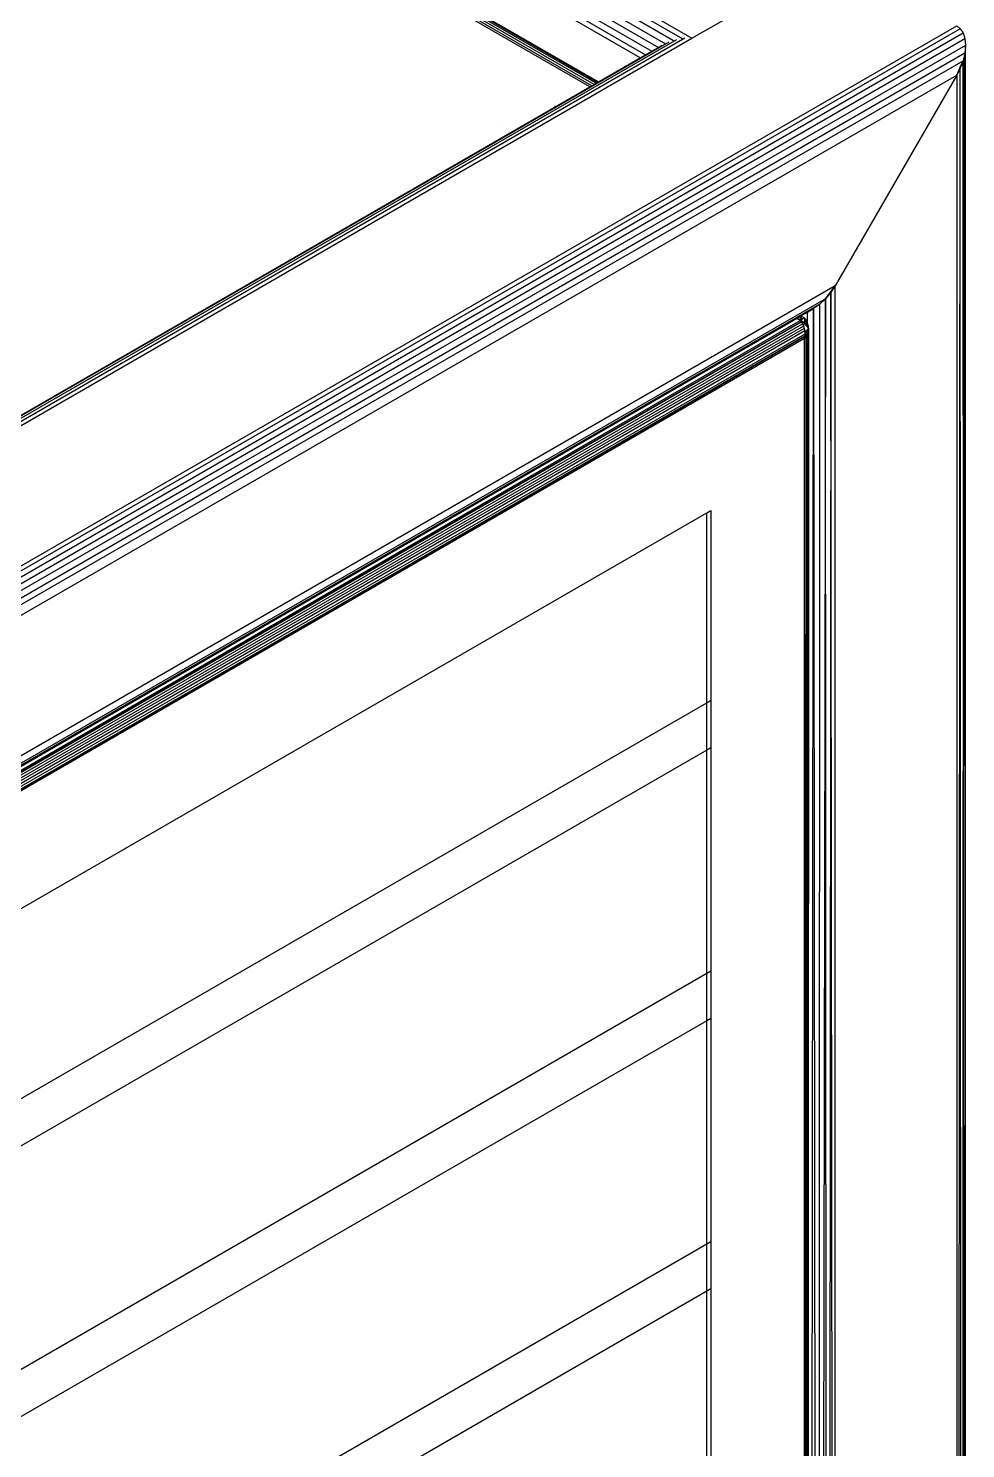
# Model space of a CAD drawing. Header units: inches. Extents: x 17 to 4615, y 5 to 3256.
# Drawn here: x 3386.2 to 3547.3, y 2423.4 to 2667.7 of the extents above; entities that cross this region are included whole.
import ezdxf

# ---------------------------------------------------------------- set-up
doc = ezdxf.new("R2010")
doc.units = ezdxf.units.IN
doc.header["$MEASUREMENT"] = 0

msp = doc.modelspace()

# ---------------------------------------------------------------- linework, layer by layer
for p, q in [((3498.66, 2665.86), (3231.23, 2820.26)), ((3231.28, 2821.29), (3500.26, 2665.99)), ((3497.11, 2665.55), (3231.24, 2819.05)), ((3231.24, 2817.73), (3495.7, 2665.04)), ((3231.25, 2816.38), (3494.48, 2664.41)), ((3231.26, 2815.07), (3493.34, 2663.75)), ((3231.21, 2813.88), (3492.29, 2663.15)), ((3491.38, 2662.62), (3231.28, 2812.79)), ((3482.72, 2657.62), (3230.99, 2802.96)), ((3483.04, 2657.81), (3231.05, 2803.29)), ((3483.42, 2658.02), (3231.22, 2803.63)), ((3483.77, 2658.23), (3231.46, 2803.9)), ((3484.04, 2658.38), (3231.73, 2804.06)), ((3231.97, 2804.06), (3484.17, 2658.46)), ((3500.26, 2665.99), (3521.19, 2678.07)), ((2838.69, 2259.86), (3545.8, 2668.11)), ((3545.8, 2668.11), (3546.4, 2667.62)), ((3546.4, 2667.62), (2839.42, 2259.44)), ((2840.3, 2258.93), (3546.89, 2666.88)), ((2841.3, 2258.36), (3547.21, 2665.91)), ((3499.04, 2665.99), (2842.24, 2286.78)), ((3497.61, 2665.73), (2842.31, 2287.38)), ((3496.28, 2665.32), (2842.32, 2287.76)), ((2842.37, 2286.15), (3500.26, 2665.99)), ((3546.4, 2667.62), (3546.89, 2666.88)), ((3546.89, 2666.88), (3547.21, 2665.91)), ((3547.21, 2665.91), (3547.32, 2664.75)), ((3547.32, 2664.75), (2842.37, 2257.74)), ((2843.43, 2257.13), (3547.21, 2663.45)), ((3491.38, 2662.62), (3492.29, 2663.15)), ((3492.29, 2663.15), (3493.34, 2663.75)), ((3493.34, 2663.75), (3494.48, 2664.41)), ((3494.48, 2664.41), (3495.09, 2664.76)), ((3547.21, 2663.45), (3546.89, 2662.11)), ((3547.32, 2664.75), (3547.21, 2663.45)), ((3547.26, 1931.72), (3547.21, 2663.45)), ((3547.26, 1931.72), (3547.32, 2664.75)), ((2844.43, 2256.55), (3546.89, 2662.11)), ((3484.17, 2658.46), (3491.38, 2662.62)), ((3545.8, 2659.62), (3546.41, 2661.01)), ((3545.8, 1929.02), (3546.4, 2660.81)), ((3546.4, 2660.81), (3545.8, 2659.62)), ((3546.89, 2662.11), (3546.4, 2660.81)), ((3546.41, 2661.01), (3546.4, 2660.81)), ((3546.75, 1929.78), (3546.4, 2660.81)), ((3546.41, 2661.01), (3546.89, 2662.11)), ((3546.89, 2662.11), (3546.75, 1929.78)), ((3547.26, 1931.72), (3546.89, 2662.11)), ((2846.04, 2255.62), (3545.8, 2659.62)), ((3483.04, 2657.81), (3483.42, 2658.02)), ((3483.42, 2658.02), (3483.77, 2658.23)), ((3483.77, 2658.23), (3484.04, 2658.38)), ((3484.04, 2658.38), (3484.17, 2658.46)), ((3545.8, 2659.62), (3524.87, 2623.37)), ((3545.8, 2659.62), (3545.8, 1929.02)), ((3240.54, 2517.8), (3482.72, 2657.62)), ((3482.72, 2657.62), (3483.04, 2657.81)), ((3476.76, 2654.32), (3476.71, 2654.36)), ((3467.47, 2651.69), (3467.44, 2651.7)), ((3524.87, 2623.37), (2866.97, 2243.53)), ((3523.25, 2621.17), (3524.09, 2622.31)), ((3524.09, 2622.19), (3523.25, 2621.17)), ((3524.14, 2622.24), (3523.55, 1916.38)), ((3524.09, 2622.31), (3524.19, 2622.45)), ((3524.09, 2622.19), (3524.09, 2622.31)), ((3524.14, 2622.24), (3524.09, 2622.19)), ((3524.19, 2622.33), (3524.14, 2622.24)), ((3524.87, 1916.93), (3524.14, 2622.24)), ((3524.87, 2623.37), (3524.19, 2622.33)), ((3524.19, 2622.45), (3524.87, 2623.37)), ((3524.19, 2622.33), (3524.19, 2622.45)), ((3524.87, 1916.93), (3524.87, 2623.37)), ((3523.25, 2621.17), (2868.07, 2242.9)), ((3522.25, 2620.23), (2868.39, 2242.72)), ((3519.1, 2618.28), (3520.12, 2618.87)), ((3520.11, 2617.04), (3520.12, 2618.87)), ((3520.12, 2618.87), (3521.19, 2619.49)), ((3520.37, 1917.65), (3521.19, 2619.49)), ((3522.25, 2620.23), (3521.19, 2619.49)), ((3521.19, 2619.49), (3522, 1916.09)), ((3523.25, 2621.17), (3522, 1916.09)), ((3522, 1916.09), (3522.25, 2620.23)), ((3523.25, 2621.17), (3522.25, 2620.23)), ((3523.55, 1916.38), (3523.25, 2621.17)), ((2869.98, 2243.51), (3518.26, 2617.79)), ((2870.98, 2243.01), (3519.06, 2617.18)), ((2871.36, 2242.8), (3519.26, 2616.86)), ((3519.44, 2616.45), (2871.74, 2242.53)), ((3194.72, 2430.31), (3518.86, 2617.45)), ((3519.06, 2617.18), (3194.72, 2430.31)), ((3518.26, 2617.79), (3518.29, 2617.81)), ((3518.29, 2617.77), (3518.26, 2617.79)), ((3518.29, 2617.81), (3518.33, 2617.83)), ((3518.29, 2617.81), (3518.29, 2617.77)), ((3518.86, 2617.45), (3518.29, 2617.77)), ((3518.33, 2617.83), (3518.93, 2618.18)), ((3518.93, 2617.49), (3518.33, 2617.83)), ((3518.86, 2617.45), (3518.93, 2617.36)), ((3518.93, 2618.18), (3519.03, 2618.24)), ((3518.93, 2618.18), (3518.93, 2617.49)), ((3519.06, 2617.57), (3518.93, 2617.49)), ((3518.93, 2617.36), (3518.93, 2617.49)), ((3518.93, 2617.49), (3519.06, 2617.18)), ((3519.06, 2617.38), (3518.93, 2617.49)), ((3518.93, 2617.36), (3519.06, 2617.18)), ((3519.03, 2618.24), (3519.06, 2618.26)), ((3519.03, 2618.24), (3519.06, 2618.23)), ((3519.06, 2618.26), (3519.1, 2618.28)), ((3519.06, 2618.23), (3519.06, 2618.26)), ((3519.06, 2617.57), (3519.06, 2618.23)), ((3519.06, 2618.23), (3519.1, 2618.21)), ((3519.13, 2617.6), (3519.06, 2617.57)), ((3519.06, 2617.18), (3519.06, 2617.38)), ((3519.1, 2617.35), (3519.06, 2617.38)), ((3519.1, 2617.35), (3519.06, 2617.18)), ((3519.06, 2617.18), (3519.1, 2617.12)), ((3519.1, 2618.21), (3519.1, 2618.28)), ((3519.12, 2618.19), (3519.1, 2618.21)), ((3519.1, 2617.59), (3519.12, 2618.19)), ((3519.13, 2617.33), (3519.1, 2617.35)), ((3519.13, 2617.13), (3519.1, 2617.12)), ((3519.1, 2617.12), (3519.13, 2617.07)), ((3519.13, 2617.6), (3519.12, 2618.19)), ((3519.12, 2618.19), (3519.63, 2617.9)), ((3519.63, 2617.9), (3519.13, 2617.6)), ((3519.13, 2617.13), (3519.13, 2617.33)), ((3519.63, 2616.94), (3519.13, 2617.33)), ((3519.13, 2617.07), (3519.13, 2617.13)), ((3519.63, 2616.94), (3519.13, 2617.13)), ((3519.13, 2617.07), (3519.26, 2616.86)), ((3519.26, 2616.86), (3519.37, 2616.6)), ((3519.63, 2616.94), (3519.37, 2616.6)), ((3519.37, 2616.6), (3519.43, 2616.48)), ((3519.43, 2616.48), (3519.63, 2616.89)), ((3519.44, 2616.45), (3519.43, 2616.48)), ((3519.44, 2616.45), (3519.57, 2616.06)), ((3519.63, 2617.9), (3519.63, 2616.94)), ((3519.91, 2617.48), (3519.63, 2617.9)), ((3519.63, 2616.94), (3519.91, 2617.48)), ((3519.63, 2616.94), (3519.63, 2616.89)), ((3519.63, 2616.94), (3519.91, 2616.77)), ((3519.63, 2616.94), (3519.91, 2616.59)), ((3520.11, 2617.04), (3519.91, 2617.48)), ((3519.91, 2617.48), (3519.91, 2616.77)), ((3519.91, 2616.77), (3519.91, 2616.59)), ((3519.91, 2616.77), (3520.12, 2616.64)), ((3519.91, 2616.59), (3520.12, 2616.3)), ((3520.12, 2616.98), (3520.11, 2617.04)), ((3520.24, 2616.57), (3520.12, 2616.98)), ((3520.12, 2616.64), (3520.12, 2616.98)), ((3520.12, 2616.3), (3520.12, 2616.64)), ((3520.12, 2616.64), (3520.24, 2616.57)), ((3520.28, 2616.1), (3520.24, 2616.57)), ((3520.24, 2616.57), (3520.24, 2616.16)), ((3519.57, 2616.06), (2872.07, 2242.23)), ((3519.66, 2615.62), (2872.36, 2241.9)), ((2872.6, 2241.56), (3519.71, 2615.15)), ((2872.79, 2241.23), (3519.7, 2614.73)), ((3519.7, 2614.73), (3196.27, 2427.61)), ((3325.62, 2502.29), (3519.7, 2614.73)), ((3519.63, 2614.3), (3325.62, 2502.29)), ((3519.57, 2616.06), (3519.66, 2615.62)), ((3519.63, 2614.3), (3519.91, 2614.72)), ((3519.69, 2614.65), (3519.63, 2614.3)), ((3519.63, 2332.69), (3519.63, 2614.3)), ((3519.66, 2615.62), (3519.69, 2615.33)), ((3519.91, 2615.61), (3519.69, 2615.33)), ((3519.69, 2615.33), (3519.7, 2615.3)), ((3519.7, 2614.73), (3519.69, 2614.65)), ((3519.91, 2614.72), (3519.69, 2614.65)), ((3519.91, 2615.43), (3519.7, 2615.3)), ((3519.7, 2615.3), (3519.71, 2615.17)), ((3519.71, 2615.15), (3519.7, 2614.73)), ((3519.71, 2615.17), (3519.71, 2615.15)), ((3519.71, 2615.15), (3519.91, 2614.72)), ((3519.89, 2592.6), (3519.91, 2614.72)), ((3520.12, 2615.9), (3519.91, 2615.61)), ((3519.91, 2615.61), (3519.91, 2615.43)), ((3520.12, 2615.56), (3519.91, 2615.43)), ((3519.91, 2615.43), (3519.91, 2614.72)), ((3519.91, 2614.72), (3520.11, 2615.17)), ((3520.11, 2615.17), (3520.06, 2094.38)), ((3520.11, 2615.17), (3520.12, 2615.22)), ((3520.2, 2409.66), (3520.11, 2615.17)), ((3520.12, 2616.3), (3520.24, 2616.16)), ((3520.24, 2616.05), (3520.12, 2615.9)), ((3520.12, 2615.56), (3520.12, 2615.9)), ((3520.12, 2615.22), (3520.24, 2615.63)), ((3520.24, 2615.63), (3520.12, 2615.56)), ((3520.12, 2615.22), (3520.12, 2615.56)), ((3520.24, 2615.29), (3520.2, 2409.66)), ((3520.24, 2616.16), (3520.28, 2616.1)), ((3520.24, 2615.63), (3520.28, 2616.1)), ((3520.28, 2616.1), (3520.24, 2616.05)), ((3520.24, 2615.63), (3520.24, 2616.05)), ((3520.24, 2615.29), (3520.24, 2615.63)), ((3520.26, 2244.29), (3520.24, 2615.29)), ((3520.28, 2616.1), (3520.26, 2244.29)), ((3519.65, 2322.89), (3519.89, 2592.6)), ((3520.06, 2094.38), (3519.89, 2592.6)), ((3502.8, 2584.34), (3503.51, 2584.75)), ((3503.51, 2584.75), (3503.51, 2552.09)), ((2889.04, 2229.98), (3502.8, 2584.34)), ((3502.8, 2551.68), (3502.8, 2584.34)), ((2889.04, 2197.32), (3502.8, 2551.68)), ((3502.8, 2551.68), (3503.51, 2552.09)), ((3502.8, 2543.51), (3502.8, 2551.68)), ((3503.51, 2552.09), (3503.51, 2543.92)), ((3502.8, 2543.51), (2889.04, 2189.15)), ((3503.51, 2543.92), (3502.8, 2543.51)), ((3502.8, 2505.14), (3502.8, 2543.51)), ((3503.51, 2543.92), (3503.51, 2505.55)), ((2889.04, 2150.78), (3502.8, 2505.14)), ((3502.8, 2505.14), (3503.51, 2505.55)), ((3502.8, 2496.97), (3502.8, 2505.14)), ((3503.51, 2505.55), (3503.51, 2497.38)), ((3502.8, 2496.97), (2889.04, 2142.61)), ((3503.51, 2497.38), (3502.8, 2496.97)), ((3502.8, 2458.6), (3502.8, 2496.97)), ((3503.51, 2497.38), (3503.51, 2459.01)), ((2889.04, 2104.24), (3502.8, 2458.6)), ((3502.8, 2458.6), (3503.51, 2459.01)), ((3502.8, 2450.43), (3502.8, 2458.6)), ((3503.51, 2459.01), (3503.51, 2450.84)), ((3502.8, 2450.43), (2889.04, 2096.07)), ((3503.51, 2450.84), (3502.8, 2450.43)), ((3502.8, 2412.06), (3502.8, 2450.43)), ((3503.51, 2450.84), (3503.51, 2412.47))]:
    msp.add_line(p, q)

doc.saveas('drawing.dxf')
